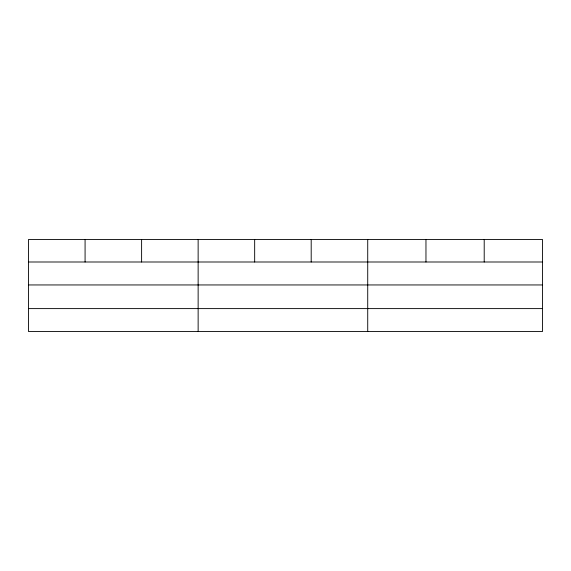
<?xml version="1.0" encoding="UTF-8"?>
<svg xmlns="http://www.w3.org/2000/svg" width="571" height="571" viewBox="0 0 571 571"><rect width="100%" height="100%" fill="white"/><g stroke="black" fill="none" stroke-linecap="round" stroke-linejoin="round"><path stroke-width="0.86" d="M542.45 284.95L542.45 239.435L28.55 239.435L28.55 331.565L542.45 331.565L542.45 284.95L28.55 284.95M28.55 261.996L542.45 261.996M28.55 308.604L542.45 308.604M484.208 239.435L484.208 261.996M425.966 239.435L425.966 261.996M367.724 239.435L367.724 331.565M311.195 239.435L311.195 261.996M254.666 239.435L254.666 261.996M198.137 239.435L198.137 331.565M141.608 239.435L141.608 261.996M85.079 239.435L85.079 261.996"/></g></svg>
